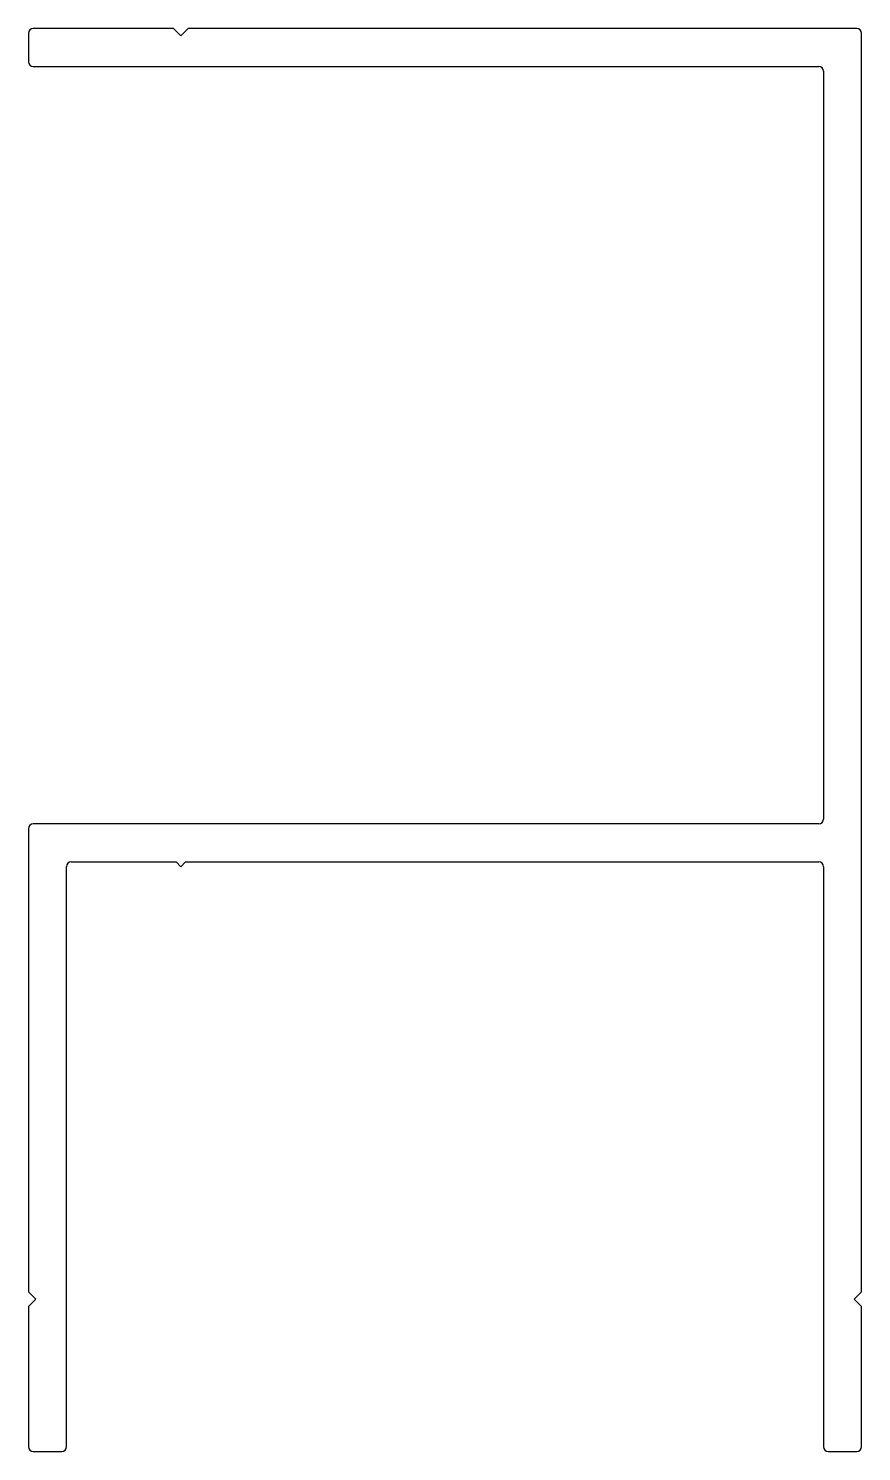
# Model space of a CAD drawing. Extents: x -19.3 to 24.5, y -36.7 to 38.
import ezdxf

# ---------------------------------------------------------------- set-up
doc = ezdxf.new("R2010")
doc.units = 0
doc.header["$MEASUREMENT"] = 0
doc.layers.get('0').update_dxf_attribs({"linetype": 'CONTINUOUS'})

msp = doc.modelspace()

# ---------------------------------------------------------------- linework, layer by layer
for p, q in [((-19.279, 37.703), (-19.279, 36.203)), ((-11.659, 37.953), (-19.029, 37.953)), ((-11.279, 37.573), (-11.659, 37.953)), ((-10.899, 37.953), (-11.279, 37.573)), ((24.221, 37.953), (-10.899, 37.953)), ((24.471, -28.367), (24.471, 37.703)), ((-19.029, 35.953), (22.221, 35.953)), ((22.471, 35.703), (22.471, -3.547)), ((-19.279, -4.047), (-19.279, -28.367)), ((22.221, -3.797), (-19.029, -3.797)), ((-17.029, -5.797), (-11.529, -5.797)), ((-11.529, -5.797), (-11.279, -6.047)), ((-11.279, -6.047), (-11.029, -5.797)), ((-11.029, -5.797), (22.221, -5.797)), ((-17.279, -36.497), (-17.279, -6.047)), ((22.471, -6.047), (22.471, -36.497)), ((-19.279, -28.367), (-18.899, -28.747)), ((24.091, -28.747), (24.471, -28.367)), ((-18.899, -28.747), (-19.279, -29.127)), ((-19.279, -29.127), (-19.279, -36.497)), ((24.471, -29.127), (24.091, -28.747)), ((24.471, -36.497), (24.471, -29.127)), ((-19.029, -36.747), (-17.529, -36.747)), ((22.721, -36.747), (24.221, -36.747))]:
    msp.add_line(p, q)
for centre, start, end in [((-19.029, 37.703), 90, 180), ((24.221, 37.703), 0, 90), ((-19.029, 36.203), 180, 270), ((22.221, 35.703), 0, 90), ((22.221, -3.547), 270, 0), ((-19.029, -4.047), 90, 180), ((-17.029, -6.047), 90, 180), ((22.221, -6.047), 360, 90), ((-19.029, -36.497), 180, 270), ((-17.529, -36.497), 270, 0), ((22.721, -36.497), 180, 270), ((24.221, -36.497), 270, 0)]:
    msp.add_arc(centre, 0.25, start, end)

doc.saveas('drawing.dxf')
